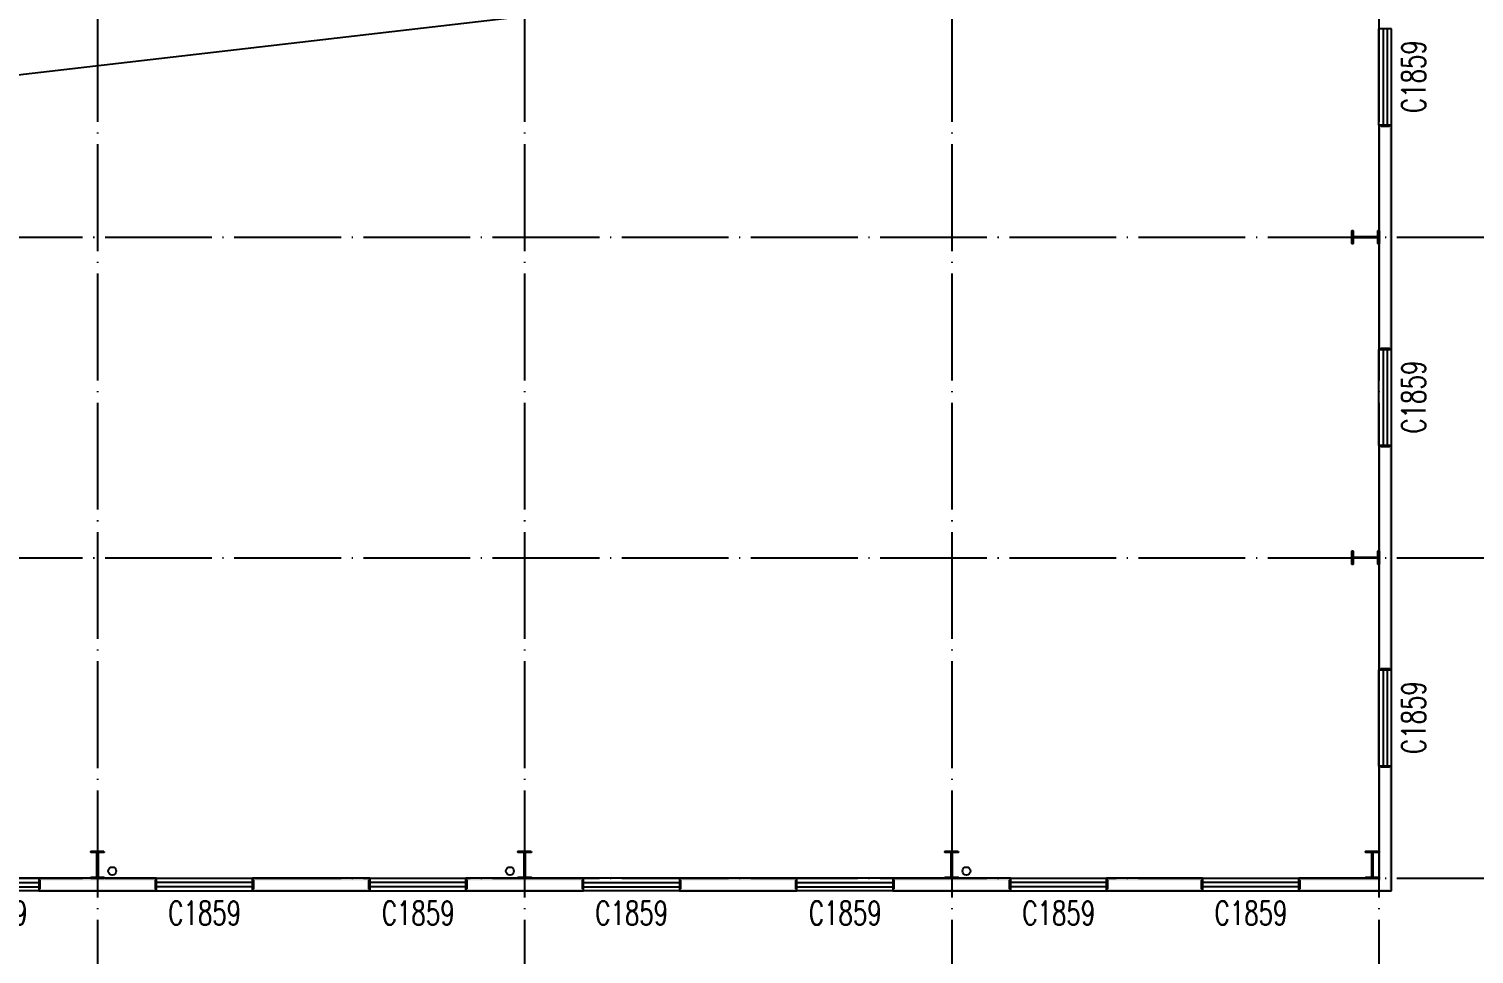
# Model space of a CAD drawing. Header units: millimetres. Extents: x 4279522 to 4437387, y 18981343 to 19528009.
# Drawn here: x 4385756 to 4412828, y 19281302 to 19298623 of the extents above; entities that cross this region are included whole.
import ezdxf

# ---------------------------------------------------------------- set-up
doc = ezdxf.new("R2010")
doc.units = ezdxf.units.MM
doc.header["$LTSCALE"] = 1000
doc.header["$MEASUREMENT"] = 0
doc.linetypes.add('DOTE', pattern=[2.42, 2, -0.2, 0.02, -0.2])
for name, color, linetype in [('DOTE', 250, 'DOTE'), ('GROUND', 150, 'Continuous'), ('PUB_WALL', 9, 'Continuous'), ('VPIPE-雨水', 4, 'Continuous'), ('WALL', 9, 'Continuous'), ('WINDOW', 140, 'Continuous'), ('WINDOW_TEXT', 7, 'Continuous')]:
    doc.layers.add(name, color=color, linetype=linetype)
doc.layers.add('Pkpm_柱子', color=3, linetype='Continuous', lineweight=35)
doc.styles.add('_TCH_WINDOW', font='SIMPLEX', dxfattribs={"height": 3.5, "bigfont": 'GBCBIG'})

# ---------------------------------------------------------------- blocks, each defined once
blk = doc.blocks.new('$WINLIB2D$00000001')
for p, q in [((-0.5, 0.5), (0.5, 0.5)), ((-0.5, 0.5), (-0.5, -0.5)), ((0.5, -0.5), (0.5, 0.5)), ((0.5, 0.167), (-0.5, 0.167)), ((0.5, -0.167), (-0.5, -0.167)), ((-0.5, -0.5), (0.5, -0.5))]:
    blk.add_line(p, q)

msp = doc.modelspace()

# ---------------------------------------------------------------- hatches: boundary and pattern name
at = {"layer": 'Pkpm_柱子'}
for points in [[(4411042.2, 19294603.4), (4411030.2, 19294603.4), (4411030.2, 19294718.4), (4410554.2, 19294718.4), (4410554.2, 19294603.4), (4410542.2, 19294603.4), (4410542.2, 19294843.4), (4410554.2, 19294843.4), (4410554.2, 19294728.4), (4411030.2, 19294728.4), (4411030.2, 19294843.4), (4411042.2, 19294843.4)], [(4411042.2, 19288603.4), (4411030.2, 19288603.4), (4411030.2, 19288718.4), (4410554.2, 19288718.4), (4410554.2, 19288603.4), (4410542.2, 19288603.4), (4410542.2, 19288843.4), (4410554.2, 19288843.4), (4410554.2, 19288728.4), (4411030.2, 19288728.4), (4411030.2, 19288843.4), (4411042.2, 19288843.4)], [(4387162.2, 19283223.4), (4387162.2, 19283211.4), (4387047.2, 19283211.4), (4387047.2, 19282735.4), (4387162.2, 19282735.4), (4387162.2, 19282723.4), (4386922.2, 19282723.4), (4386922.2, 19282735.4), (4387037.2, 19282735.4), (4387037.2, 19283211.4), (4386922.2, 19283211.4), (4386922.2, 19283223.4)], [(4395162.2, 19283223.4), (4395162.2, 19283211.4), (4395047.2, 19283211.4), (4395047.2, 19282735.4), (4395162.2, 19282735.4), (4395162.2, 19282723.4), (4394922.2, 19282723.4), (4394922.2, 19282735.4), (4395037.2, 19282735.4), (4395037.2, 19283211.4), (4394922.2, 19283211.4), (4394922.2, 19283223.4)], [(4403162.2, 19283223.4), (4403162.2, 19283211.4), (4403047.2, 19283211.4), (4403047.2, 19282735.4), (4403162.2, 19282735.4), (4403162.2, 19282723.4), (4402922.2, 19282723.4), (4402922.2, 19282735.4), (4403037.2, 19282735.4), (4403037.2, 19283211.4), (4402922.2, 19283211.4), (4402922.2, 19283223.4)], [(4411042.2, 19283223.4), (4411042.2, 19283211.4), (4410927.2, 19283211.4), (4410927.2, 19282735.4), (4411042.2, 19282735.4), (4411042.2, 19282723.4), (4410802.2, 19282723.4), (4410802.2, 19282735.4), (4410917.2, 19282735.4), (4410917.2, 19283211.4), (4410802.2, 19283211.4), (4410802.2, 19283223.4)]]:
    msp.add_hatch(color=256, dxfattribs=at).paths.add_polyline_path(points)
at = {"layer": 'PUB_WALL'}
for points in [[(4411042.2, 19296823.4), (4411042.2, 19292623.4), (4411082.2, 19292663.4), (4411082.2, 19296783.4)], [(4411282.2, 19296823.4), (4411042.2, 19296823.4), (4411082.2, 19296783.4), (4411242.2, 19296783.4)], [(4411282.2, 19292623.4), (4411282.2, 19296823.4), (4411242.2, 19296783.4), (4411242.2, 19292663.4)], [(4411042.2, 19292623.4), (4411282.2, 19292623.4), (4411242.2, 19292663.4), (4411082.2, 19292663.4)], [(4411042.2, 19290823.4), (4411042.2, 19286623.4), (4411082.2, 19286663.4), (4411082.2, 19290783.4)], [(4411282.2, 19290823.4), (4411042.2, 19290823.4), (4411082.2, 19290783.4), (4411242.2, 19290783.4)], [(4411282.2, 19286623.4), (4411282.2, 19290823.4), (4411242.2, 19290783.4), (4411242.2, 19286663.4)], [(4411042.2, 19286623.4), (4411282.2, 19286623.4), (4411242.2, 19286663.4), (4411082.2, 19286663.4)], [(4411282.2, 19284823.4), (4411042.2, 19284823.4), (4411082.2, 19284783.4), (4411242.2, 19284783.4)], [(4411042.2, 19284823.4), (4411042.2, 19282723.4), (4411082.2, 19282683.4), (4411082.2, 19284783.4)], [(4411282.2, 19282483.4), (4411282.2, 19284823.4), (4411242.2, 19284783.4), (4411242.2, 19282523.4)], [(4388142.2, 19282723.4), (4385942.2, 19282723.4), (4385982.2, 19282683.4), (4388102.2, 19282683.4)], [(4385942.2, 19282723.4), (4385942.2, 19282483.4), (4385982.2, 19282523.4), (4385982.2, 19282683.4)], [(4388142.2, 19282483.4), (4388142.2, 19282723.4), (4388102.2, 19282683.4), (4388102.2, 19282523.4)], [(4392142.2, 19282723.4), (4389942.2, 19282723.4), (4389982.2, 19282683.4), (4392102.2, 19282683.4)], [(4389942.2, 19282723.4), (4389942.2, 19282483.4), (4389982.2, 19282523.4), (4389982.2, 19282683.4)], [(4392142.2, 19282483.4), (4392142.2, 19282723.4), (4392102.2, 19282683.4), (4392102.2, 19282523.4)], [(4396142.2, 19282723.4), (4393942.2, 19282723.4), (4393982.2, 19282683.4), (4396102.2, 19282683.4)], [(4393942.2, 19282723.4), (4393942.2, 19282483.4), (4393982.2, 19282523.4), (4393982.2, 19282683.4)], [(4396142.2, 19282483.4), (4396142.2, 19282723.4), (4396102.2, 19282683.4), (4396102.2, 19282523.4)], [(4400142.2, 19282723.4), (4397942.2, 19282723.4), (4397982.2, 19282683.4), (4400102.2, 19282683.4)], [(4397942.2, 19282723.4), (4397942.2, 19282483.4), (4397982.2, 19282523.4), (4397982.2, 19282683.4)], [(4400142.2, 19282483.4), (4400142.2, 19282723.4), (4400102.2, 19282683.4), (4400102.2, 19282523.4)], [(4404142.2, 19282723.4), (4401942.2, 19282723.4), (4401982.2, 19282683.4), (4404102.2, 19282683.4)], [(4401942.2, 19282723.4), (4401942.2, 19282483.4), (4401982.2, 19282523.4), (4401982.2, 19282683.4)], [(4404142.2, 19282483.4), (4404142.2, 19282723.4), (4404102.2, 19282683.4), (4404102.2, 19282523.4)], [(4407742.2, 19282723.4), (4405942.2, 19282723.4), (4405982.2, 19282683.4), (4407702.2, 19282683.4)], [(4405942.2, 19282723.4), (4405942.2, 19282483.4), (4405982.2, 19282523.4), (4405982.2, 19282683.4)], [(4407742.2, 19282483.4), (4407742.2, 19282723.4), (4407702.2, 19282683.4), (4407702.2, 19282523.4)], [(4411042.2, 19282723.4), (4409542.2, 19282723.4), (4409582.2, 19282683.4), (4411082.2, 19282683.4)], [(4409542.2, 19282723.4), (4409542.2, 19282483.4), (4409582.2, 19282523.4), (4409582.2, 19282683.4)], [(4385942.2, 19282483.4), (4388142.2, 19282483.4), (4388102.2, 19282523.4), (4385982.2, 19282523.4)], [(4389942.2, 19282483.4), (4392142.2, 19282483.4), (4392102.2, 19282523.4), (4389982.2, 19282523.4)], [(4393942.2, 19282483.4), (4396142.2, 19282483.4), (4396102.2, 19282523.4), (4393982.2, 19282523.4)], [(4397942.2, 19282483.4), (4400142.2, 19282483.4), (4400102.2, 19282523.4), (4397982.2, 19282523.4)], [(4401942.2, 19282483.4), (4404142.2, 19282483.4), (4404102.2, 19282523.4), (4401982.2, 19282523.4)], [(4405942.2, 19282483.4), (4407742.2, 19282483.4), (4407702.2, 19282523.4), (4405982.2, 19282523.4)], [(4409542.2, 19282483.4), (4411282.2, 19282483.4), (4411242.2, 19282523.4), (4409582.2, 19282523.4)]]:
    msp.add_hatch(color=256, dxfattribs=at).paths.add_polyline_path(points)

# ---------------------------------------------------------------- linework, layer by layer
at = {"layer": 'DOTE'}
for p, q in [((4387042.2, 19303723.4), (4387042.2, 19279723.4)), ((4395042.2, 19303723.4), (4395042.2, 19279723.4)), ((4403042.2, 19303723.4), (4403042.2, 19279723.4)), ((4411042.2, 19303723.4), (4411042.2, 19279723.4)), ((4346042.2, 19294723.4), (4414042.2, 19294723.4)), ((4346042.2, 19288723.4), (4414042.2, 19288723.4)), ((4346042.2, 19282723.4), (4414042.2, 19282723.4))]:
    msp.add_line(p, q, dxfattribs=at)
at = {"layer": 'GROUND'}
msp.add_lwpolyline([(4355042.2, 19282723.4), (4359291, 19294723.4), (4411042.2, 19300723.4)], dxfattribs=at)
at = {"layer": 'Pkpm_柱子'}
for points in [[(4411042.2, 19294603.4), (4411030.2, 19294603.4), (4411030.2, 19294718.4), (4410554.2, 19294718.4), (4410554.2, 19294603.4), (4410542.2, 19294603.4), (4410542.2, 19294843.4), (4410554.2, 19294843.4), (4410554.2, 19294728.4), (4411030.2, 19294728.4), (4411030.2, 19294843.4), (4411042.2, 19294843.4)], [(4411042.2, 19288603.4), (4411030.2, 19288603.4), (4411030.2, 19288718.4), (4410554.2, 19288718.4), (4410554.2, 19288603.4), (4410542.2, 19288603.4), (4410542.2, 19288843.4), (4410554.2, 19288843.4), (4410554.2, 19288728.4), (4411030.2, 19288728.4), (4411030.2, 19288843.4), (4411042.2, 19288843.4)], [(4387162.2, 19283223.4), (4387162.2, 19283211.4), (4387047.2, 19283211.4), (4387047.2, 19282735.4), (4387162.2, 19282735.4), (4387162.2, 19282723.4), (4386922.2, 19282723.4), (4386922.2, 19282735.4), (4387037.2, 19282735.4), (4387037.2, 19283211.4), (4386922.2, 19283211.4), (4386922.2, 19283223.4)], [(4395162.2, 19283223.4), (4395162.2, 19283211.4), (4395047.2, 19283211.4), (4395047.2, 19282735.4), (4395162.2, 19282735.4), (4395162.2, 19282723.4), (4394922.2, 19282723.4), (4394922.2, 19282735.4), (4395037.2, 19282735.4), (4395037.2, 19283211.4), (4394922.2, 19283211.4), (4394922.2, 19283223.4)], [(4403162.2, 19283223.4), (4403162.2, 19283211.4), (4403047.2, 19283211.4), (4403047.2, 19282735.4), (4403162.2, 19282735.4), (4403162.2, 19282723.4), (4402922.2, 19282723.4), (4402922.2, 19282735.4), (4403037.2, 19282735.4), (4403037.2, 19283211.4), (4402922.2, 19283211.4), (4402922.2, 19283223.4)], [(4411042.2, 19283223.4), (4411042.2, 19283211.4), (4410927.2, 19283211.4), (4410927.2, 19282735.4), (4411042.2, 19282735.4), (4411042.2, 19282723.4), (4410802.2, 19282723.4), (4410802.2, 19282735.4), (4410917.2, 19282735.4), (4410917.2, 19283211.4), (4410802.2, 19283211.4), (4410802.2, 19283223.4)]]:
    msp.add_lwpolyline(points, close=True, dxfattribs=at)
at = {"layer": 'VPIPE-雨水', "linetype": 'Continuous'}
for centre in [(4387317.5, 19282857.7), (4394766.9, 19282857.7), (4403317.5, 19282857.7)]:
    msp.add_circle(centre, 75, dxfattribs=at)
at = {"layer": 'WALL'}
for p, q in [((4411042.2, 19296823.4), (4411042.2, 19292623.4)), ((4411282.2, 19296823.4), (4411042.2, 19296823.4)), ((4411282.2, 19292623.4), (4411282.2, 19296823.4)), ((4411042.2, 19292623.4), (4411282.2, 19292623.4)), ((4411042.2, 19290823.4), (4411042.2, 19286623.4)), ((4411282.2, 19290823.4), (4411042.2, 19290823.4)), ((4411282.2, 19286623.4), (4411282.2, 19290823.4)), ((4411042.2, 19286623.4), (4411282.2, 19286623.4)), ((4411282.2, 19284823.4), (4411042.2, 19284823.4)), ((4411042.2, 19284823.4), (4411042.2, 19282723.4)), ((4411282.2, 19282483.4), (4411282.2, 19284823.4)), ((4388142.2, 19282723.4), (4385942.2, 19282723.4)), ((4385942.2, 19282723.4), (4385942.2, 19282483.4)), ((4388142.2, 19282483.4), (4388142.2, 19282723.4)), ((4392142.2, 19282723.4), (4389942.2, 19282723.4)), ((4389942.2, 19282723.4), (4389942.2, 19282483.4)), ((4392142.2, 19282483.4), (4392142.2, 19282723.4)), ((4396142.2, 19282723.4), (4393942.2, 19282723.4)), ((4393942.2, 19282723.4), (4393942.2, 19282483.4)), ((4396142.2, 19282483.4), (4396142.2, 19282723.4)), ((4400142.2, 19282723.4), (4397942.2, 19282723.4)), ((4397942.2, 19282723.4), (4397942.2, 19282483.4)), ((4400142.2, 19282483.4), (4400142.2, 19282723.4)), ((4404142.2, 19282723.4), (4401942.2, 19282723.4)), ((4401942.2, 19282723.4), (4401942.2, 19282483.4)), ((4404142.2, 19282483.4), (4404142.2, 19282723.4)), ((4407742.2, 19282723.4), (4405942.2, 19282723.4)), ((4405942.2, 19282723.4), (4405942.2, 19282483.4)), ((4407742.2, 19282483.4), (4407742.2, 19282723.4)), ((4411042.2, 19282723.4), (4409542.2, 19282723.4)), ((4409542.2, 19282723.4), (4409542.2, 19282483.4)), ((4385942.2, 19282483.4), (4388142.2, 19282483.4)), ((4389942.2, 19282483.4), (4392142.2, 19282483.4)), ((4393942.2, 19282483.4), (4396142.2, 19282483.4)), ((4397942.2, 19282483.4), (4400142.2, 19282483.4)), ((4401942.2, 19282483.4), (4404142.2, 19282483.4)), ((4405942.2, 19282483.4), (4407742.2, 19282483.4)), ((4409542.2, 19282483.4), (4411282.2, 19282483.4))]:
    msp.add_line(p, q, dxfattribs=at)

# ---------------------------------------------------------------- block references
at = {"layer": 'WINDOW'}
ref = msp.add_blockref('$WINLIB2D$00000001', (4411162.2, 19297723.4), dxfattribs=dict(at, xscale=-1800, yscale=-240, zscale=-1800, rotation=270))
ref.add_attrib('A', 'C1859', (4411917.8, 19297048.4), dxfattribs={"layer": 'WINDOW_TEXT', "height": 446.25, "rotation": 90, "style": '_TCH_WINDOW', "width": 0.705882})
ref = msp.add_blockref('$WINLIB2D$00000001', (4411162.2, 19291723.4), dxfattribs=dict(at, xscale=-1800, yscale=-240, zscale=-1800, rotation=270))
ref.add_attrib('A', 'C1859', (4411917.8, 19291048.4), dxfattribs={"layer": 'WINDOW_TEXT', "height": 446.25, "rotation": 90, "style": '_TCH_WINDOW', "width": 0.705882})
ref = msp.add_blockref('$WINLIB2D$00000001', (4411162.2, 19285723.4), dxfattribs=dict(at, xscale=-1800, yscale=-240, zscale=-1800, rotation=270))
ref.add_attrib('A', 'C1859', (4411917.8, 19285048.4), dxfattribs={"layer": 'WINDOW_TEXT', "height": 446.25, "rotation": 90, "style": '_TCH_WINDOW', "width": 0.705882})
ref = msp.add_blockref('$WINLIB2D$00000001', (4385042.2, 19282603.4), dxfattribs=dict(at, xscale=-1800, yscale=240, zscale=-1800))
ref.add_attrib('A', 'C1859', (4384367.2, 19281847.8), dxfattribs={"layer": 'WINDOW_TEXT', "height": 446.25, "style": '_TCH_WINDOW', "width": 0.705882})
ref = msp.add_blockref('$WINLIB2D$00000001', (4389042.2, 19282603.4), dxfattribs=dict(at, xscale=1800, yscale=240, zscale=1800))
ref.add_attrib('A', 'C1859', (4388367.2, 19281847.8), dxfattribs={"layer": 'WINDOW_TEXT', "height": 446.25, "style": '_TCH_WINDOW', "width": 0.705882})
ref = msp.add_blockref('$WINLIB2D$00000001', (4393042.2, 19282603.4), dxfattribs=dict(at, xscale=1800, yscale=240, zscale=1800))
ref.add_attrib('A', 'C1859', (4392367.2, 19281847.8), dxfattribs={"layer": 'WINDOW_TEXT', "height": 446.25, "style": '_TCH_WINDOW', "width": 0.705882})
ref = msp.add_blockref('$WINLIB2D$00000001', (4397042.2, 19282603.4), dxfattribs=dict(at, xscale=-1800, yscale=240, zscale=-1800))
ref.add_attrib('A', 'C1859', (4396367.2, 19281847.8), dxfattribs={"layer": 'WINDOW_TEXT', "height": 446.25, "style": '_TCH_WINDOW', "width": 0.705882})
ref = msp.add_blockref('$WINLIB2D$00000001', (4401042.2, 19282603.4), dxfattribs=dict(at, xscale=-1800, yscale=240, zscale=-1800))
ref.add_attrib('A', 'C1859', (4400367.2, 19281847.8), dxfattribs={"layer": 'WINDOW_TEXT', "height": 446.25, "style": '_TCH_WINDOW', "width": 0.705882})
ref = msp.add_blockref('$WINLIB2D$00000001', (4405042.2, 19282603.4), dxfattribs=dict(at, xscale=1800, yscale=240, zscale=1800))
ref.add_attrib('A', 'C1859', (4404367.2, 19281847.8), dxfattribs={"layer": 'WINDOW_TEXT', "height": 446.25, "style": '_TCH_WINDOW', "width": 0.705882})
ref = msp.add_blockref('$WINLIB2D$00000001', (4408642.2, 19282603.4), dxfattribs=dict(at, xscale=1800, yscale=240, zscale=1800))
ref.add_attrib('A', 'C1859', (4407967.2, 19281847.8), dxfattribs={"layer": 'WINDOW_TEXT', "height": 446.25, "style": '_TCH_WINDOW', "width": 0.705882})

doc.saveas('drawing.dxf')
